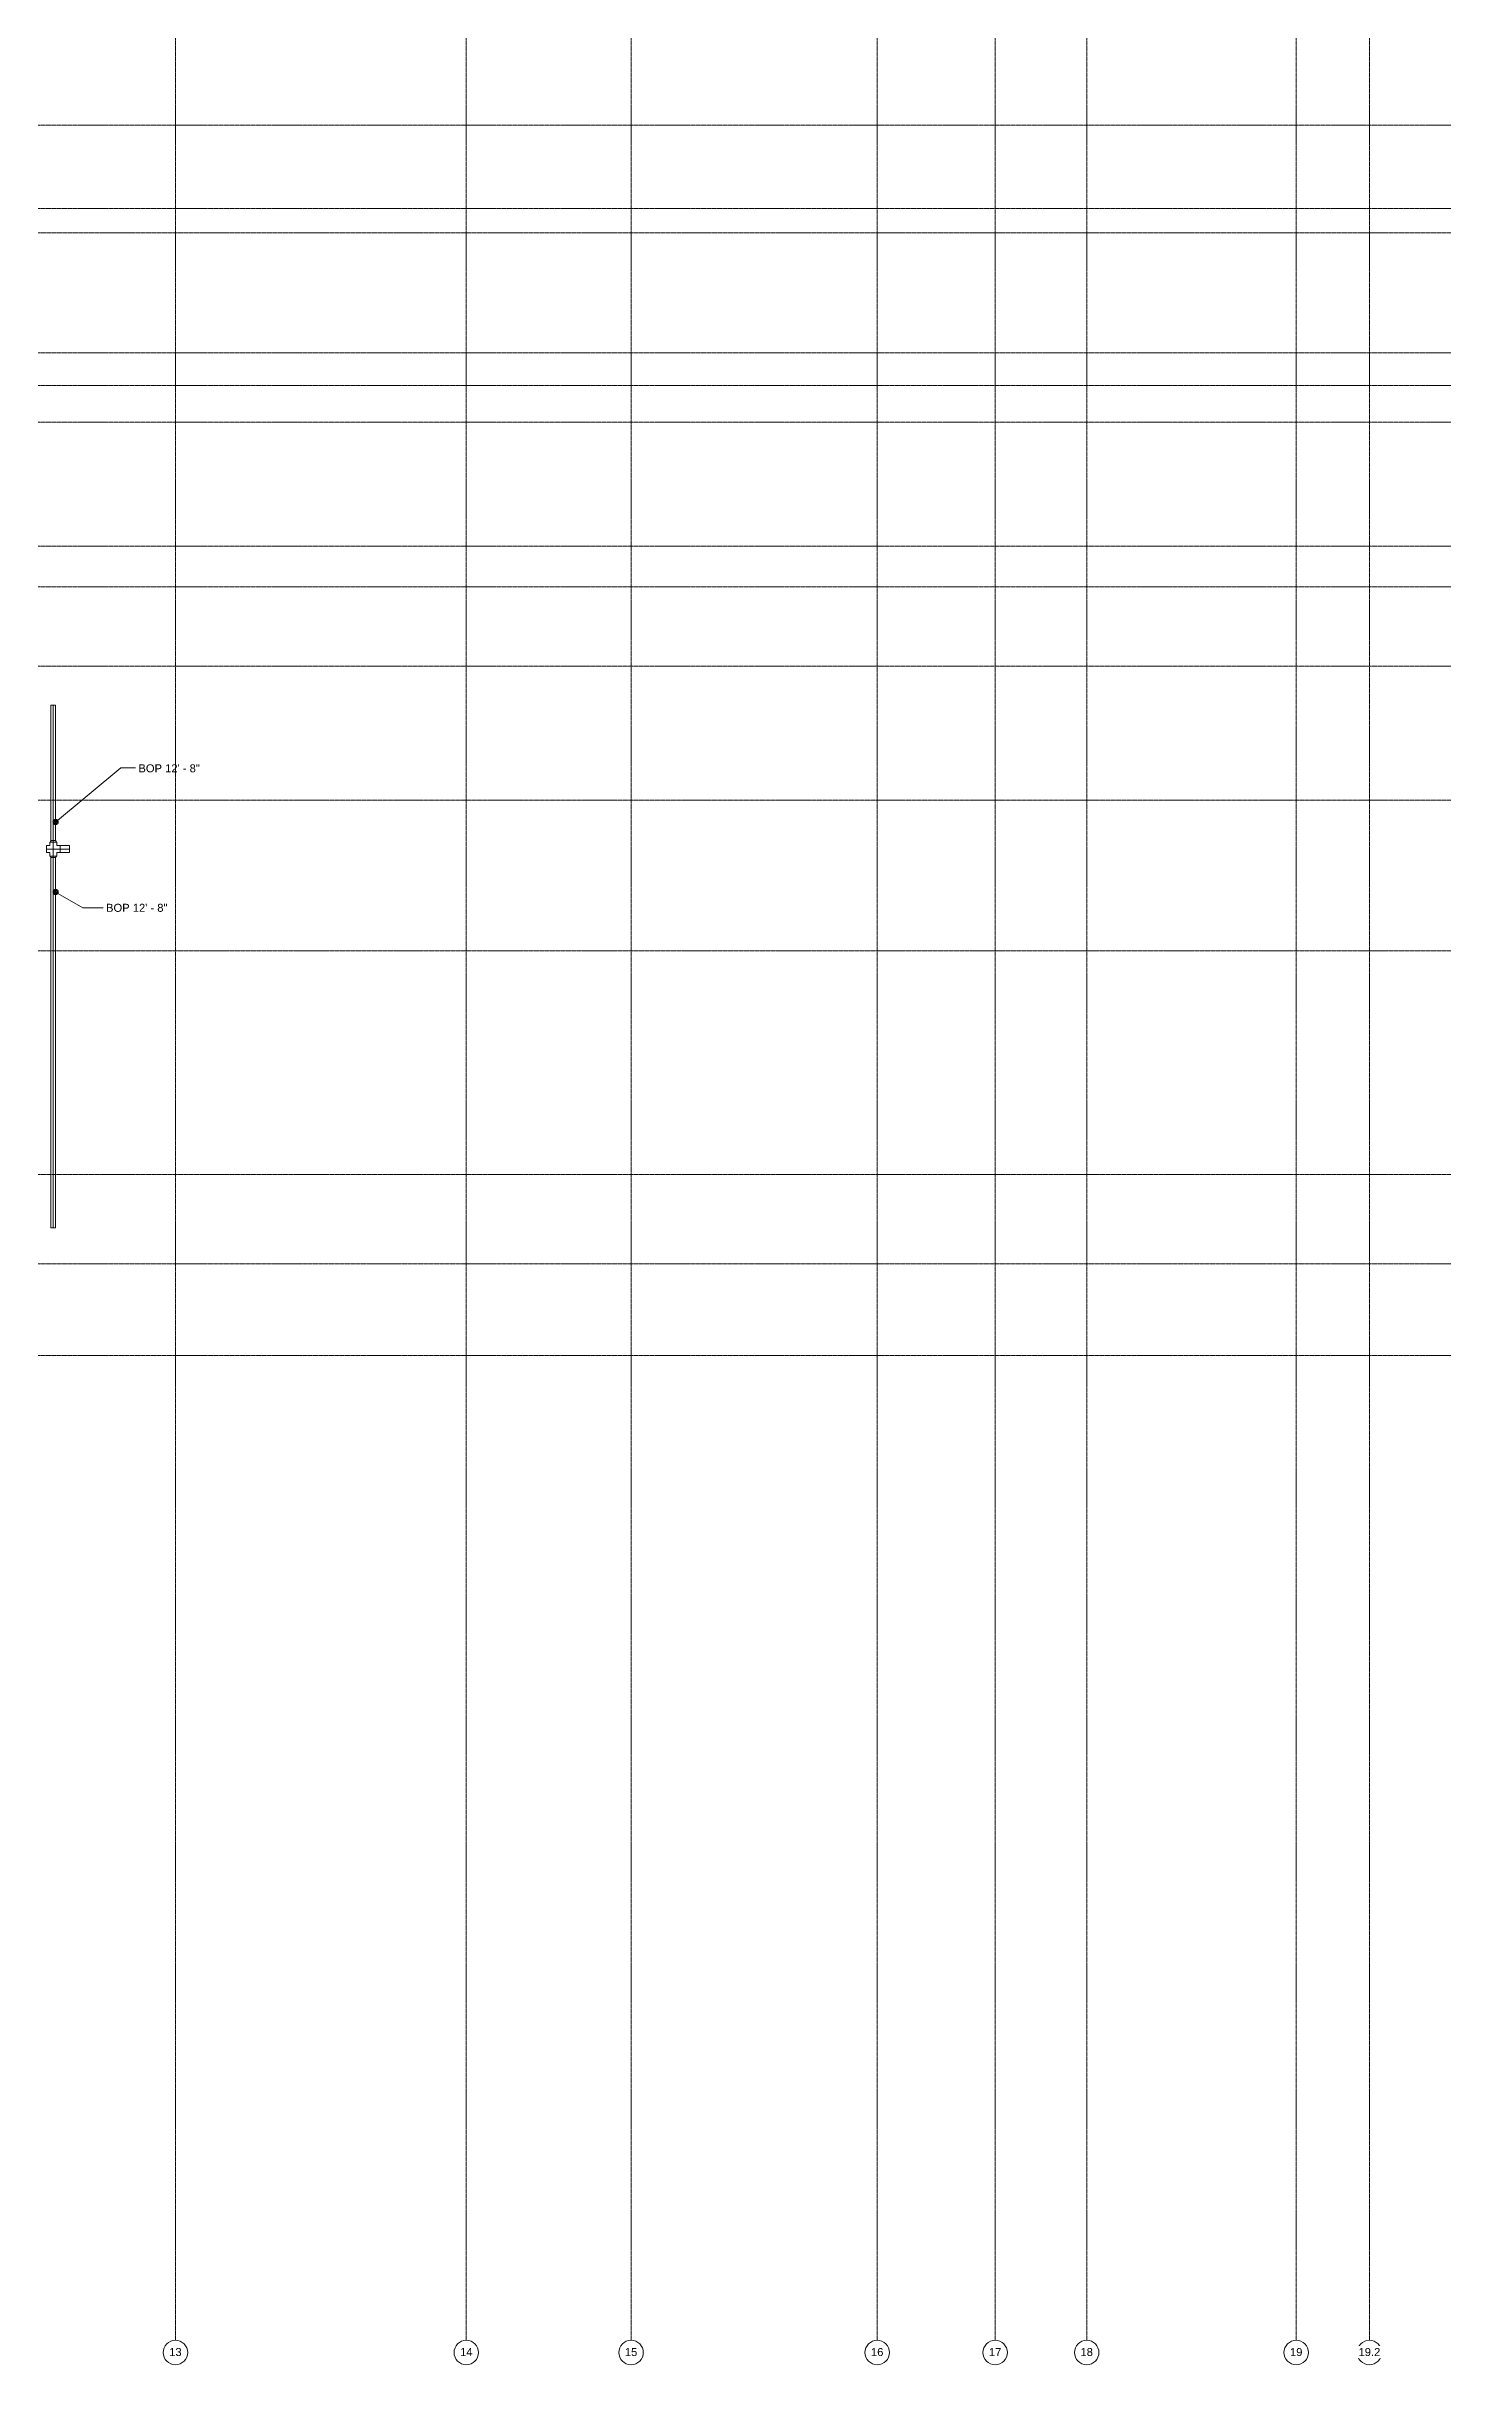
# Model space of a CAD drawing. Header units: inches. Extents: x -3679 to 241, y -496 to 1784.
# Drawn here: x -2419 to -1733, y -496 to 644 of the extents above; entities that cross this region are included whole.
import ezdxf

# ---------------------------------------------------------------- set-up
doc = ezdxf.new("R2010")
doc.units = ezdxf.units.IN
doc.header["$MEASUREMENT"] = 0
doc.linetypes.add('Grid Line', pattern=[0.875, 0.5, -0.125, 0.125, -0.125])
for name, color, linetype, lineweight in [('G-ANNO-DIMS', 251, 'Continuous', 9), ('P-PIPE', 1, 'Continuous', 9), ('P-PIPE-CNTR', 1, 'Continuous', 9), ('S-GRID', 8, 'Continuous', 9), ('S-GRID-IDEN', 8, 'Continuous', 13)]:
    doc.layers.add(name, color=color, linetype=linetype, lineweight=lineweight)
doc.styles.add('Arial', font='arial.ttf', dxfattribs={"height": 3.934132})

# ---------------------------------------------------------------- blocks, each defined once
blk = doc.blocks.new('Grid - 3_16_-139788-ROOF LEVEL')
at = {"layer": 'S-GRID-IDEN'}
blk.add_circle((0, 0), 0.188, dxfattribs=at)

msp = doc.modelspace()

# ---------------------------------------------------------------- linework, layer by layer
at = {"layer": 'G-ANNO-DIMS'}
for p, q in [((-2414.9, 262.3), (-2382.9, 288.9)), ((-2382.9, 288.9), (-2375.7, 288.9)), ((-2414.9, 227.9), (-2401.6, 220.2)), ((-2401.6, 220.2), (-2391.6, 220.2))]:
    msp.add_line(p, q, dxfattribs=at)
at = {"layer": 'G-ANNO-DIMS', "lineweight": 50}
for centre in [(-2414.9, 262.3), (-2414.9, 227.9)]:
    msp.add_circle(centre, 1, dxfattribs=at)
at = {"layer": 'P-PIPE'}
for p, q in [((-2417.2, 319.8), (-2417.2, 253.2)), ((-2414.9, 319.8), (-2417.2, 319.8)), ((-2414.9, 253.2), (-2414.9, 319.8)), ((-2417.8, 252.4), (-2417.8, 250.8)), ((-2414.3, 252.4), (-2417.8, 252.4)), ((-2417.8, 252.4), (-2414.3, 252.4)), ((-2417.1, 253.2), (-2417.6, 252.4)), ((-2414.9, 253.2), (-2417.2, 253.2)), ((-2414.5, 252.4), (-2415, 253.2)), ((-2414.3, 250.8), (-2414.3, 252.4)), ((-2417.8, 250.8), (-2419.4, 250.8)), ((-2419.4, 250.8), (-2419.4, 247.3)), ((-2419.4, 247.3), (-2419.4, 250.8)), ((-2419.4, 247.3), (-2417.8, 247.3)), ((-2417.8, 247.3), (-2417.8, 245.6)), ((-2417.8, 245.6), (-2414.3, 245.6)), ((-2414.3, 245.6), (-2417.8, 245.6)), ((-2417.6, 245.6), (-2417.1, 244.8)), ((-2417.2, 244.8), (-2417.2, 62.8)), ((-2417.2, 244.8), (-2414.9, 244.8)), ((-2415, 244.8), (-2414.5, 245.6)), ((-2414.9, 62.8), (-2414.9, 244.8)), ((-2412.7, 250.8), (-2414.3, 250.8)), ((-2414.3, 245.6), (-2414.3, 247.3)), ((-2414.3, 247.3), (-2412.7, 247.3)), ((-2408.1, 250.8), (-2412.7, 250.8)), ((-2412.7, 247.3), (-2412.7, 250.8)), ((-2412.7, 250.8), (-2412.7, 247.3)), ((-2412.7, 247.3), (-2412.7, 250.8)), ((-2412.7, 247.3), (-2408.1, 247.3)), ((-2408.1, 247.3), (-2408.1, 250.8)), ((-2417.2, 62.8), (-2414.9, 62.8))]:
    msp.add_line(p, q, dxfattribs=at)
at = {"layer": 'P-PIPE-CNTR'}
for p, q in [((-2416.1, 253.2), (-2416.1, 319.8)), ((-2416.1, 253.2), (-2416.1, 319.8)), ((-2416.1, 252.4), (-2416.1, 253.2)), ((-2416.1, 252.4), (-2416.1, 245.6)), ((-2412.7, 249), (-2419.4, 249)), ((-2416.1, 245.6), (-2416.1, 244.8)), ((-2416.1, 244.8), (-2416.1, 62.8)), ((-2416.1, 244.8), (-2416.1, 62.8)), ((-2412.7, 249), (-2408.1, 249)), ((-2412.7, 249), (-2408.1, 249))]:
    msp.add_line(p, q, dxfattribs=at)
at = {"layer": 'S-GRID', "linetype": 'Grid Line'}
for p, q in [((-3666.4, 605), (228, 605)), ((-3666.4, 564), (228, 564)), ((228, 552), (-3666.4, 552)), ((-3666.4, 493), (228, 493)), ((-3666.4, 477), (228, 477)), ((-3666.4, 459), (228, 459)), ((-3666.4, 398), (228, 398)), ((-3666.4, 378), (228, 378)), ((-3666.4, 339), (226, 339)), ((228, 273), (-3666.4, 273)), ((228, 199), (-3666.4, 199)), ((228, 89), (-3666.4, 89)), ((-3666.4, 45), (228, 45)), ((-3666.4, 0), (228, 0))]:
    msp.add_line(p, q, dxfattribs=at)

# ---------------------------------------------------------------- block references
at = {"layer": 'S-GRID-IDEN', "xscale": 31.99999999999999, "yscale": 31.99999999999999, "zscale": 31.99999999999999, "rotation": 180}
for p in [(-2356, -490.3), (-2213, -490.3), (-2132, -490.3), (-2011, -490.3), (-1953, -490.3), (-1908, -490.3), (-1805, -490.3), (-1769, -490.3)]:
    msp.add_blockref('Grid - 3_16_-139788-ROOF LEVEL', p, dxfattribs=at)

# ---------------------------------------------------------------- texts
at = {"layer": 'G-ANNO-DIMS', "char_height": 3.934, "width": 35.952, "attachment_point": 1, "line_spacing_factor": 0.938532, "style": 'Arial'}
for insert in [(-2374.2, 290.7), (-2390.1, 222.1)]:
    msp.add_mtext('BOP 12\' - 8"', dxfattribs=dict(at, insert=insert))

# ---------------------------------------------------------------- next in the draw order: texts
at = {"layer": 'S-GRID-IDEN', "lineweight": 9, "char_height": 3.93, "attachment_point": 2, "line_spacing_factor": 0.938532, "style": 'Arial', "bg_fill": 3, "box_fill_scale": 1.25, "bg_fill_color": 0, "bg_fill_transparency": 0}
for s, insert, width in [('13', (-2356, -488.1), 7.296), ('14', (-2213, -488.1), 7.296), ('15', (-2132, -488.1), 7.296), ('16', (-2011, -488.1), 7.296), ('17', (-1953, -488.1), 7.296), ('18', (-1908, -488.1), 7.296), ('19', (-1805, -488.1), 7.296), ('19.2', (-1769, -488.1), 12.768)]:
    msp.add_mtext(s, dxfattribs=dict(at, insert=insert, width=width))

# ---------------------------------------------------------------- next in the draw order: linework, layer by layer
at = {"layer": 'S-GRID', "linetype": 'Grid Line'}
for p, q in [((-2356, 1771.7), (-2356, -484.3)), ((-2213, 1771.7), (-2213, -484.3)), ((-2132, 1771.7), (-2132, -484.3)), ((-2011, 1771.7), (-2011, -484.3)), ((-1953, 1771.7), (-1953, -484.3)), ((-1908, 1771.7), (-1908, -484.3)), ((-1805, 1771.7), (-1805, -484.3)), ((-1769, 1771.7), (-1769, -484.3))]:
    msp.add_line(p, q, dxfattribs=at)

doc.saveas('drawing.dxf')
